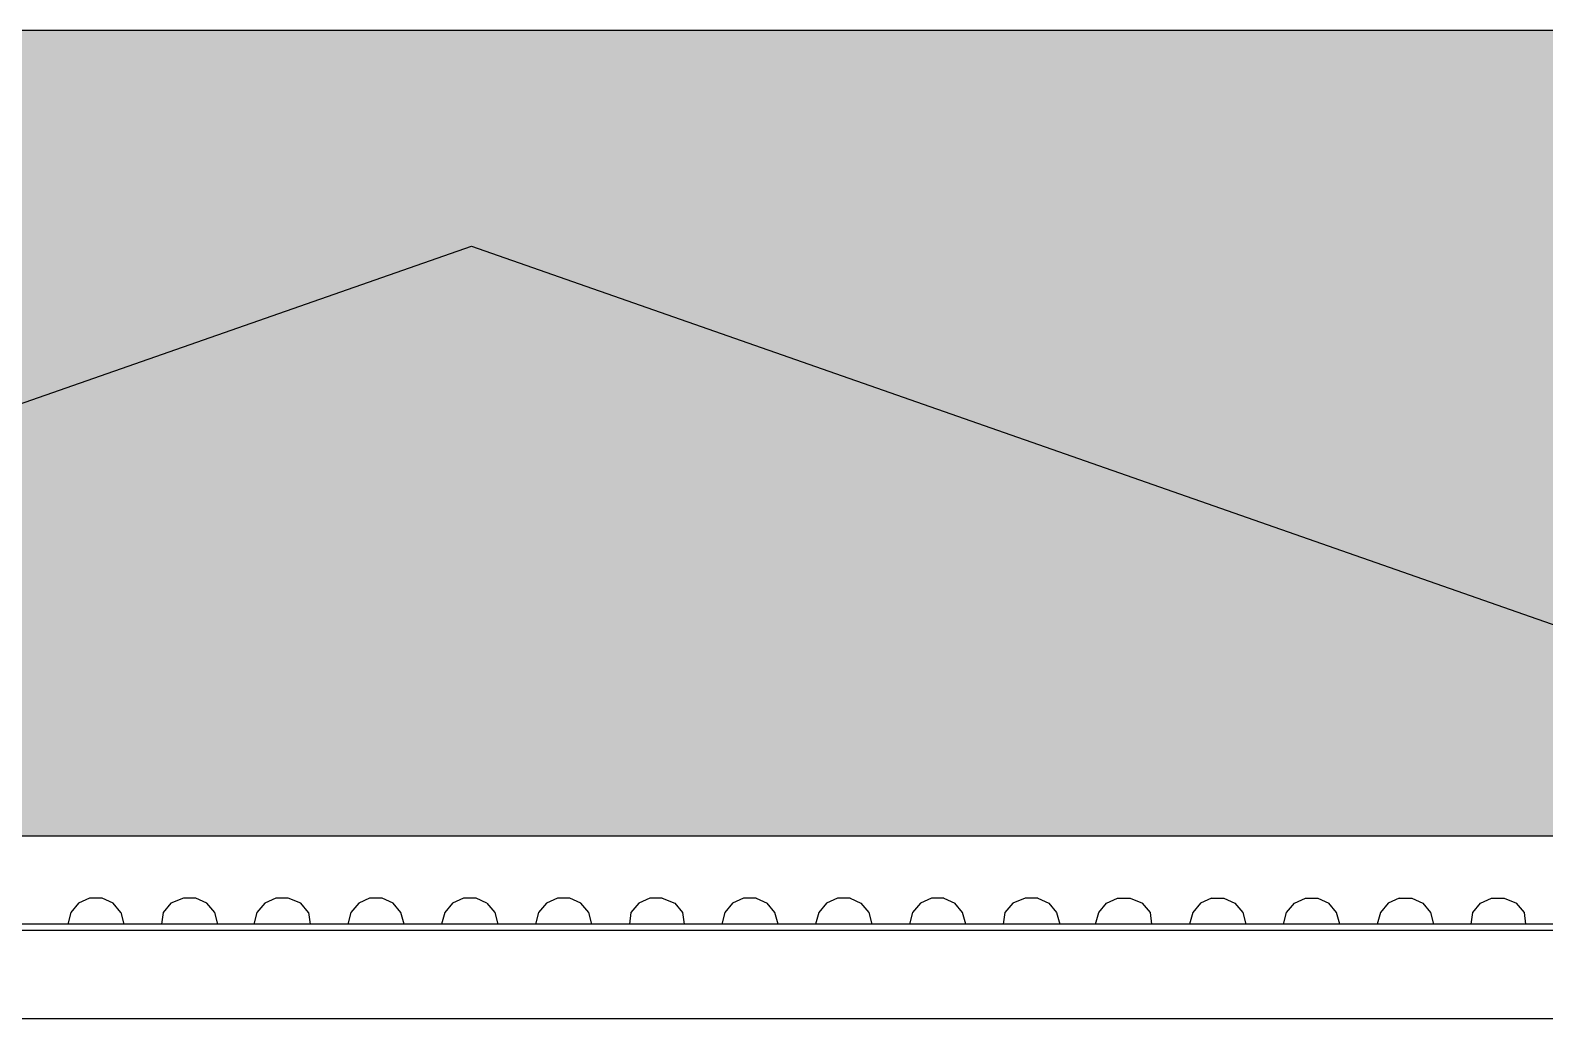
# Model space of a CAD drawing. Extents: x 500 to 638, y 181 to 267.
# Drawn here: x 606.152 to 609.39, y 212.348 to 214.463 of the extents above; entities that cross this region are included whole.
import ezdxf

# ---------------------------------------------------------------- set-up
doc = ezdxf.new("R2010")
doc.units = 0
doc.header["$LTSCALE"] = 7
for name, color, linetype in [('ALVENARIA', 7, 'CONTINUOUS'), ('ALVENARIA1', 44, 'CONTINUOUS'), ('COTA', 1, 'CONTINUOUS')]:
    doc.layers.add(name, color=color, linetype=linetype)

msp = doc.modelspace()

# ---------------------------------------------------------------- hatches: boundary and pattern name
at = {"layer": 'COTA'}
h = msp.add_hatch(dxfattribs=at)
h.set_pattern_fill('SPANTILE,_O', color=256, scale=0.2)
h.set_pattern_definition([(0, (607.07529, 214.00094), (0, 0.2), [0.04, -0.16]), (0, (607.17529, 214.04094), (0, 0.2), [0.04, -0.16]), (0, (607.17529, 214.06094), (0, 0.2), [0.04, -0.16]), (90, (607.09529, 214.00094), (-0.2, 1e-17), [0.2]), (45, (607.09529, 214.00094), (0, 0.2), [0.0565685, -0.2262742]), (45, (607.11529, 214.00094), (0, 0.2), [0.0282843, -0.2545584]), (135, (607.09529, 214.00094), (-0.2, 0), [0.0565685, -0.2262742]), (135, (607.27529, 214.00094), (-0.2, 0), [0.0282843, -0.2545584]), (26.56505, (607.13529, 214.02094), (0.2, 2e-10), [0.04472, -0.4024936]), (153.43495, (607.05529, 214.02094), (-0.2, 2e-10), [0.04472, -0.4024936]), (26.56505, (607.13529, 214.04094), (0.2, 2e-10), [0.04472, -0.4024936]), (153.43495, (607.05529, 214.04094), (-0.2, 2e-10), [0.04472, -0.4024936])])
h.paths.add_polyline_path([(616.5704, 212.7396), (617.1726, 212.9503), (617.1726, 213.2681), (620.5874, 214.4627), (612.2477, 214.4627), (612.2477, 213.3144), (609.9492, 213.3144), (609.9492, 214.4627), (605.0176, 214.4627), (600.0927, 212.7396), (603.4919, 212.7396), (607.0953, 214.0009), (610.6986, 212.7396)])
h = msp.add_hatch(dxfattribs=at)
h.set_pattern_fill('SPANTILE,_O', color=256, scale=0.2)
h.set_pattern_definition([(0, (607.07529, 214.00094), (0, 0.2), [0.04, -0.16]), (0, (607.17529, 214.04094), (0, 0.2), [0.04, -0.16]), (0, (607.17529, 214.06094), (0, 0.2), [0.04, -0.16]), (90, (607.09529, 214.00094), (-0.2, 1e-17), [0.2]), (45, (607.09529, 214.00094), (0, 0.2), [0.056569, -0.226274]), (45, (607.11529, 214.00094), (0, 0.2), [0.028284, -0.254558]), (135, (607.09529, 214.00094), (-0.2, 0), [0.056569, -0.226274]), (135, (607.27529, 214.00094), (-0.2, 0), [0.028284, -0.254558]), (26.565, (607.13529, 214.02094), (0.2, 2e-10), [0.04472, -0.402494]), (153.435, (607.05529, 214.02094), (-0.2, 2e-10), [0.04472, -0.402494]), (26.565, (607.13529, 214.04094), (0.2, 2e-10), [0.04472, -0.402494]), (153.435, (607.05529, 214.04094), (-0.2, 2e-10), [0.04472, -0.402494])])
h.paths.add_polyline_path([(607.0953, 214.0009), (603.4919, 212.7396), (610.6986, 212.7396)])

# ---------------------------------------------------------------- linework, layer by layer
at = {"layer": 'ALVENARIA'}
for p, q in [((603.4919, 212.7396, -1.4713), (607.0953, 214.0009, -1.4713)), ((607.0953, 214.0009, -1.4713), (610.6986, 212.7396, -1.4713)), ((603.4919, 212.7396, -1.4713), (610.6986, 212.7396, -1.4713)), ((606.2555, 212.5957, -1.4713), (606.2388, 212.5757, -1.4713)), ((606.2789, 212.6058, -1.4713), (606.2555, 212.5957, -1.4713)), ((606.3057, 212.6058, -1.4713), (606.2789, 212.6058, -1.4713)), ((606.3291, 212.5957, -1.4713), (606.3057, 212.6058, -1.4713)), ((606.3458, 212.5757, -1.4713), (606.3291, 212.5957, -1.4713)), ((606.4529, 212.5957, -1.4713), (606.4362, 212.5757, -1.4713)), ((606.4797, 212.6058, -1.4713), (606.4529, 212.5957, -1.4713)), ((606.5064, 212.6058, -1.4713), (606.4797, 212.6058, -1.4713)), ((606.5299, 212.5957, -1.4713), (606.5064, 212.6058, -1.4713)), ((606.5466, 212.5757, -1.4713), (606.5299, 212.5957, -1.4713)), ((606.6536, 212.5957, -1.4713), (606.6369, 212.5757, -1.4713)), ((606.6771, 212.6058, -1.4713), (606.6536, 212.5957, -1.4713)), ((606.7038, 212.6058, -1.4713), (606.6771, 212.6058, -1.4713)), ((606.7306, 212.5957, -1.4713), (606.7038, 212.6058, -1.4713)), ((606.7473, 212.5757, -1.4713), (606.7306, 212.5957, -1.4713)), ((606.8544, 212.5957, -1.4713), (606.8377, 212.5757, -1.4713)), ((606.8778, 212.6058, -1.4713), (606.8544, 212.5957, -1.4713)), ((606.9046, 212.6058, -1.4713), (606.8778, 212.6058, -1.4713)), ((606.928, 212.5957, -1.4713), (606.9046, 212.6058, -1.4713)), ((606.9447, 212.5757, -1.4713), (606.928, 212.5957, -1.4713)), ((607.0551, 212.5957, -1.4713), (607.0384, 212.5757, -1.4713)), ((607.0786, 212.6058, -1.4713), (607.0551, 212.5957, -1.4713)), ((607.1053, 212.6058, -1.4713), (607.0786, 212.6058, -1.4713)), ((607.1287, 212.5957, -1.4713), (607.1053, 212.6058, -1.4713)), ((607.1287, 212.5957, -1.4713), (607.1455, 212.5757, -1.4713)), ((607.2559, 212.5957, -1.4713), (607.2392, 212.5757, -1.4713)), ((607.2793, 212.6058, -1.4713), (607.2559, 212.5957, -1.4713)), ((607.3061, 212.6058, -1.4713), (607.2793, 212.6058, -1.4713)), ((607.3295, 212.5957, -1.4713), (607.3061, 212.6058, -1.4713)), ((607.3462, 212.5757, -1.4713), (607.3295, 212.5957, -1.4713)), ((607.4533, 212.5957, -1.4713), (607.4366, 212.5757, -1.4713)), ((607.4767, 212.6058, -1.4713), (607.4533, 212.5957, -1.4713)), ((607.5035, 212.6058, -1.4713), (607.4767, 212.6058, -1.4713)), ((607.5035, 212.6058, -1.4713), (607.5302, 212.5957, -1.4713)), ((607.5302, 212.5957, -1.4713), (607.547, 212.5757, -1.4713)), ((607.654, 212.5957, -1.4713), (607.6373, 212.5757, -1.4713)), ((607.6774, 212.6058, -1.4713), (607.654, 212.5957, -1.4713)), ((607.7042, 212.6058, -1.4713), (607.6774, 212.6058, -1.4713)), ((607.7042, 212.6058, -1.4713), (607.7276, 212.5957, -1.4713)), ((607.7444, 212.5757, -1.4713), (607.7276, 212.5957, -1.4713)), ((607.8548, 212.5957, -1.4713), (607.838, 212.5757, -1.4713)), ((607.8782, 212.6058, -1.4713), (607.8548, 212.5957, -1.4713)), ((607.905, 212.6058, -1.4713), (607.8782, 212.6058, -1.4713)), ((607.905, 212.6058, -1.4713), (607.9284, 212.5957, -1.4713)), ((607.9284, 212.5957, -1.4713), (607.9451, 212.5757, -1.4713)), ((608.0555, 212.5957, -1.4713), (608.0388, 212.5757, -1.4713)), ((608.0789, 212.6058, -1.4713), (608.0555, 212.5957, -1.4713)), ((608.1057, 212.6058, -1.4713), (608.0789, 212.6058, -1.4713)), ((608.1057, 212.6058, -1.4713), (608.1291, 212.5957, -1.4713)), ((608.1458, 212.5757, -1.4713), (608.1291, 212.5957, -1.4713)), ((608.2529, 212.5957, -1.4713), (608.2362, 212.5757, -1.4713)), ((608.2797, 212.6058, -1.4713), (608.2529, 212.5957, -1.4713)), ((608.3064, 212.6058, -1.4713), (608.2797, 212.6058, -1.4713)), ((608.3064, 212.6058, -1.4713), (608.3299, 212.5957, -1.4713)), ((608.3299, 212.5957, -1.4713), (608.3466, 212.5757, -1.4713)), ((608.4369, 212.5757, -1.4713), (608.4537, 212.5957, -1.4713)), ((608.4537, 212.5957, -1.4713), (608.4771, 212.6058, -1.4713)), ((608.4771, 212.6058, -1.4713), (608.5038, 212.6058, -1.4713)), ((608.5038, 212.6058, -1.4713), (608.5306, 212.5957, -1.4713)), ((608.5473, 212.5757, -1.4713), (608.5306, 212.5957, -1.4713)), ((608.6544, 212.5957, -1.4713), (608.6377, 212.5757, -1.4713)), ((608.6778, 212.6058, -1.4713), (608.6544, 212.5957, -1.4713)), ((608.6778, 212.6058, -1.4713), (608.7046, 212.6058, -1.4713)), ((608.7046, 212.6058, -1.4713), (608.728, 212.5957, -1.4713)), ((608.728, 212.5957, -1.4713), (608.7447, 212.5757, -1.4713)), ((608.8384, 212.5757, -1.4713), (608.8551, 212.5957, -1.4713)), ((608.8551, 212.5957, -1.4713), (608.8786, 212.6058, -1.4713)), ((608.8786, 212.6058, -1.4713), (608.9053, 212.6058, -1.4713)), ((608.9053, 212.6058, -1.4713), (608.9287, 212.5957, -1.4713)), ((608.9455, 212.5757, -1.4713), (608.9287, 212.5957, -1.4713)), ((609.0559, 212.5957, -1.4713), (609.0392, 212.5757, -1.4713)), ((609.0793, 212.6058, -1.4713), (609.0559, 212.5957, -1.4713)), ((609.0793, 212.6058, -1.4713), (609.1061, 212.6058, -1.4713)), ((609.1061, 212.6058, -1.4713), (609.1295, 212.5957, -1.4713)), ((609.1295, 212.5957, -1.4713), (609.1462, 212.5757, -1.4713)), ((609.2366, 212.5757, -1.4713), (609.2533, 212.5957, -1.4713)), ((609.2533, 212.5957, -1.4713), (609.2767, 212.6058, -1.4713)), ((609.2767, 212.6058, -1.4713), (609.3035, 212.6058, -1.4713)), ((609.3035, 212.6058, -1.4713), (609.3302, 212.5957, -1.4713)), ((609.347, 212.5757, -1.4713), (609.3302, 212.5957, -1.4713)), ((606.2388, 212.5757, -1.4713), (606.2321, 212.5506, -1.4713)), ((606.3458, 212.5757, -1.4713), (606.3525, 212.5506, -1.4713)), ((606.4362, 212.5757, -1.4713), (606.4328, 212.5506, -1.4713)), ((606.5533, 212.5506, -1.4713), (606.5466, 212.5757, -1.4713)), ((606.6369, 212.5757, -1.4713), (606.6302, 212.5506, -1.4713)), ((606.7473, 212.5757, -1.4713), (606.7507, 212.5506, -1.4713)), ((606.8377, 212.5757, -1.4713), (606.831, 212.5506, -1.4713)), ((606.9514, 212.5506, -1.4713), (606.9447, 212.5757, -1.4713)), ((607.0384, 212.5757, -1.4713), (607.0317, 212.5506, -1.4713)), ((607.1455, 212.5757, -1.4713), (607.1522, 212.5506, -1.4713)), ((607.2392, 212.5757, -1.4713), (607.2325, 212.5506, -1.4713)), ((607.3529, 212.5506, -1.4713), (607.3462, 212.5757, -1.4713)), ((607.4366, 212.5757, -1.4713), (607.4332, 212.5506, -1.4713)), ((607.547, 212.5757, -1.4713), (607.5503, 212.5506, -1.4713)), ((607.6373, 212.5757, -1.4713), (607.6306, 212.5506, -1.4713)), ((607.751, 212.5506, -1.4713), (607.7444, 212.5757, -1.4713)), ((607.838, 212.5757, -1.4713), (607.8313, 212.5506, -1.4713)), ((607.9451, 212.5757, -1.4713), (607.9518, 212.5506, -1.4713)), ((608.0388, 212.5757, -1.4713), (608.0321, 212.5506, -1.4713)), ((608.1525, 212.5506, -1.4713), (608.1458, 212.5757, -1.4713)), ((608.2362, 212.5757, -1.4713), (608.2328, 212.5506, -1.4713)), ((608.3466, 212.5757, -1.4713), (608.3533, 212.5506, -1.4713)), ((608.4302, 212.5506, -1.4713), (608.4369, 212.5757, -1.4713)), ((608.5507, 212.5506, -1.4713), (608.5473, 212.5757, -1.4713)), ((608.6377, 212.5757, -1.4713), (608.631, 212.5506, -1.4713)), ((608.7447, 212.5757, -1.4713), (608.7514, 212.5506, -1.4713)), ((608.8317, 212.5506, -1.4713), (608.8384, 212.5757, -1.4713)), ((608.9522, 212.5506, -1.4713), (608.9455, 212.5757, -1.4713)), ((609.0392, 212.5757, -1.4713), (609.0325, 212.5506, -1.4713)), ((609.1462, 212.5757, -1.4713), (609.1529, 212.5506, -1.4713)), ((609.2332, 212.5506, -1.4713), (609.2366, 212.5757, -1.4713)), ((609.3503, 212.5506, -1.4713), (609.347, 212.5757, -1.4713)), ((610.6351, 212.5506, -1.4713), (603.5522, 212.5506, -1.4713)), ((610.5581, 212.5372, -1.4713), (603.6325, 212.5372, -1.4713)), ((610.5581, 212.3482, -1.4713), (603.6325, 212.3482, -1.4713))]:
    msp.add_line(p, q, dxfattribs=at)
at = {"layer": 'ALVENARIA1'}
msp.add_line((605.0176, 214.4627, -1.4713), (609.9492, 214.4627, -1.4713), dxfattribs=at)

doc.saveas('drawing.dxf')
